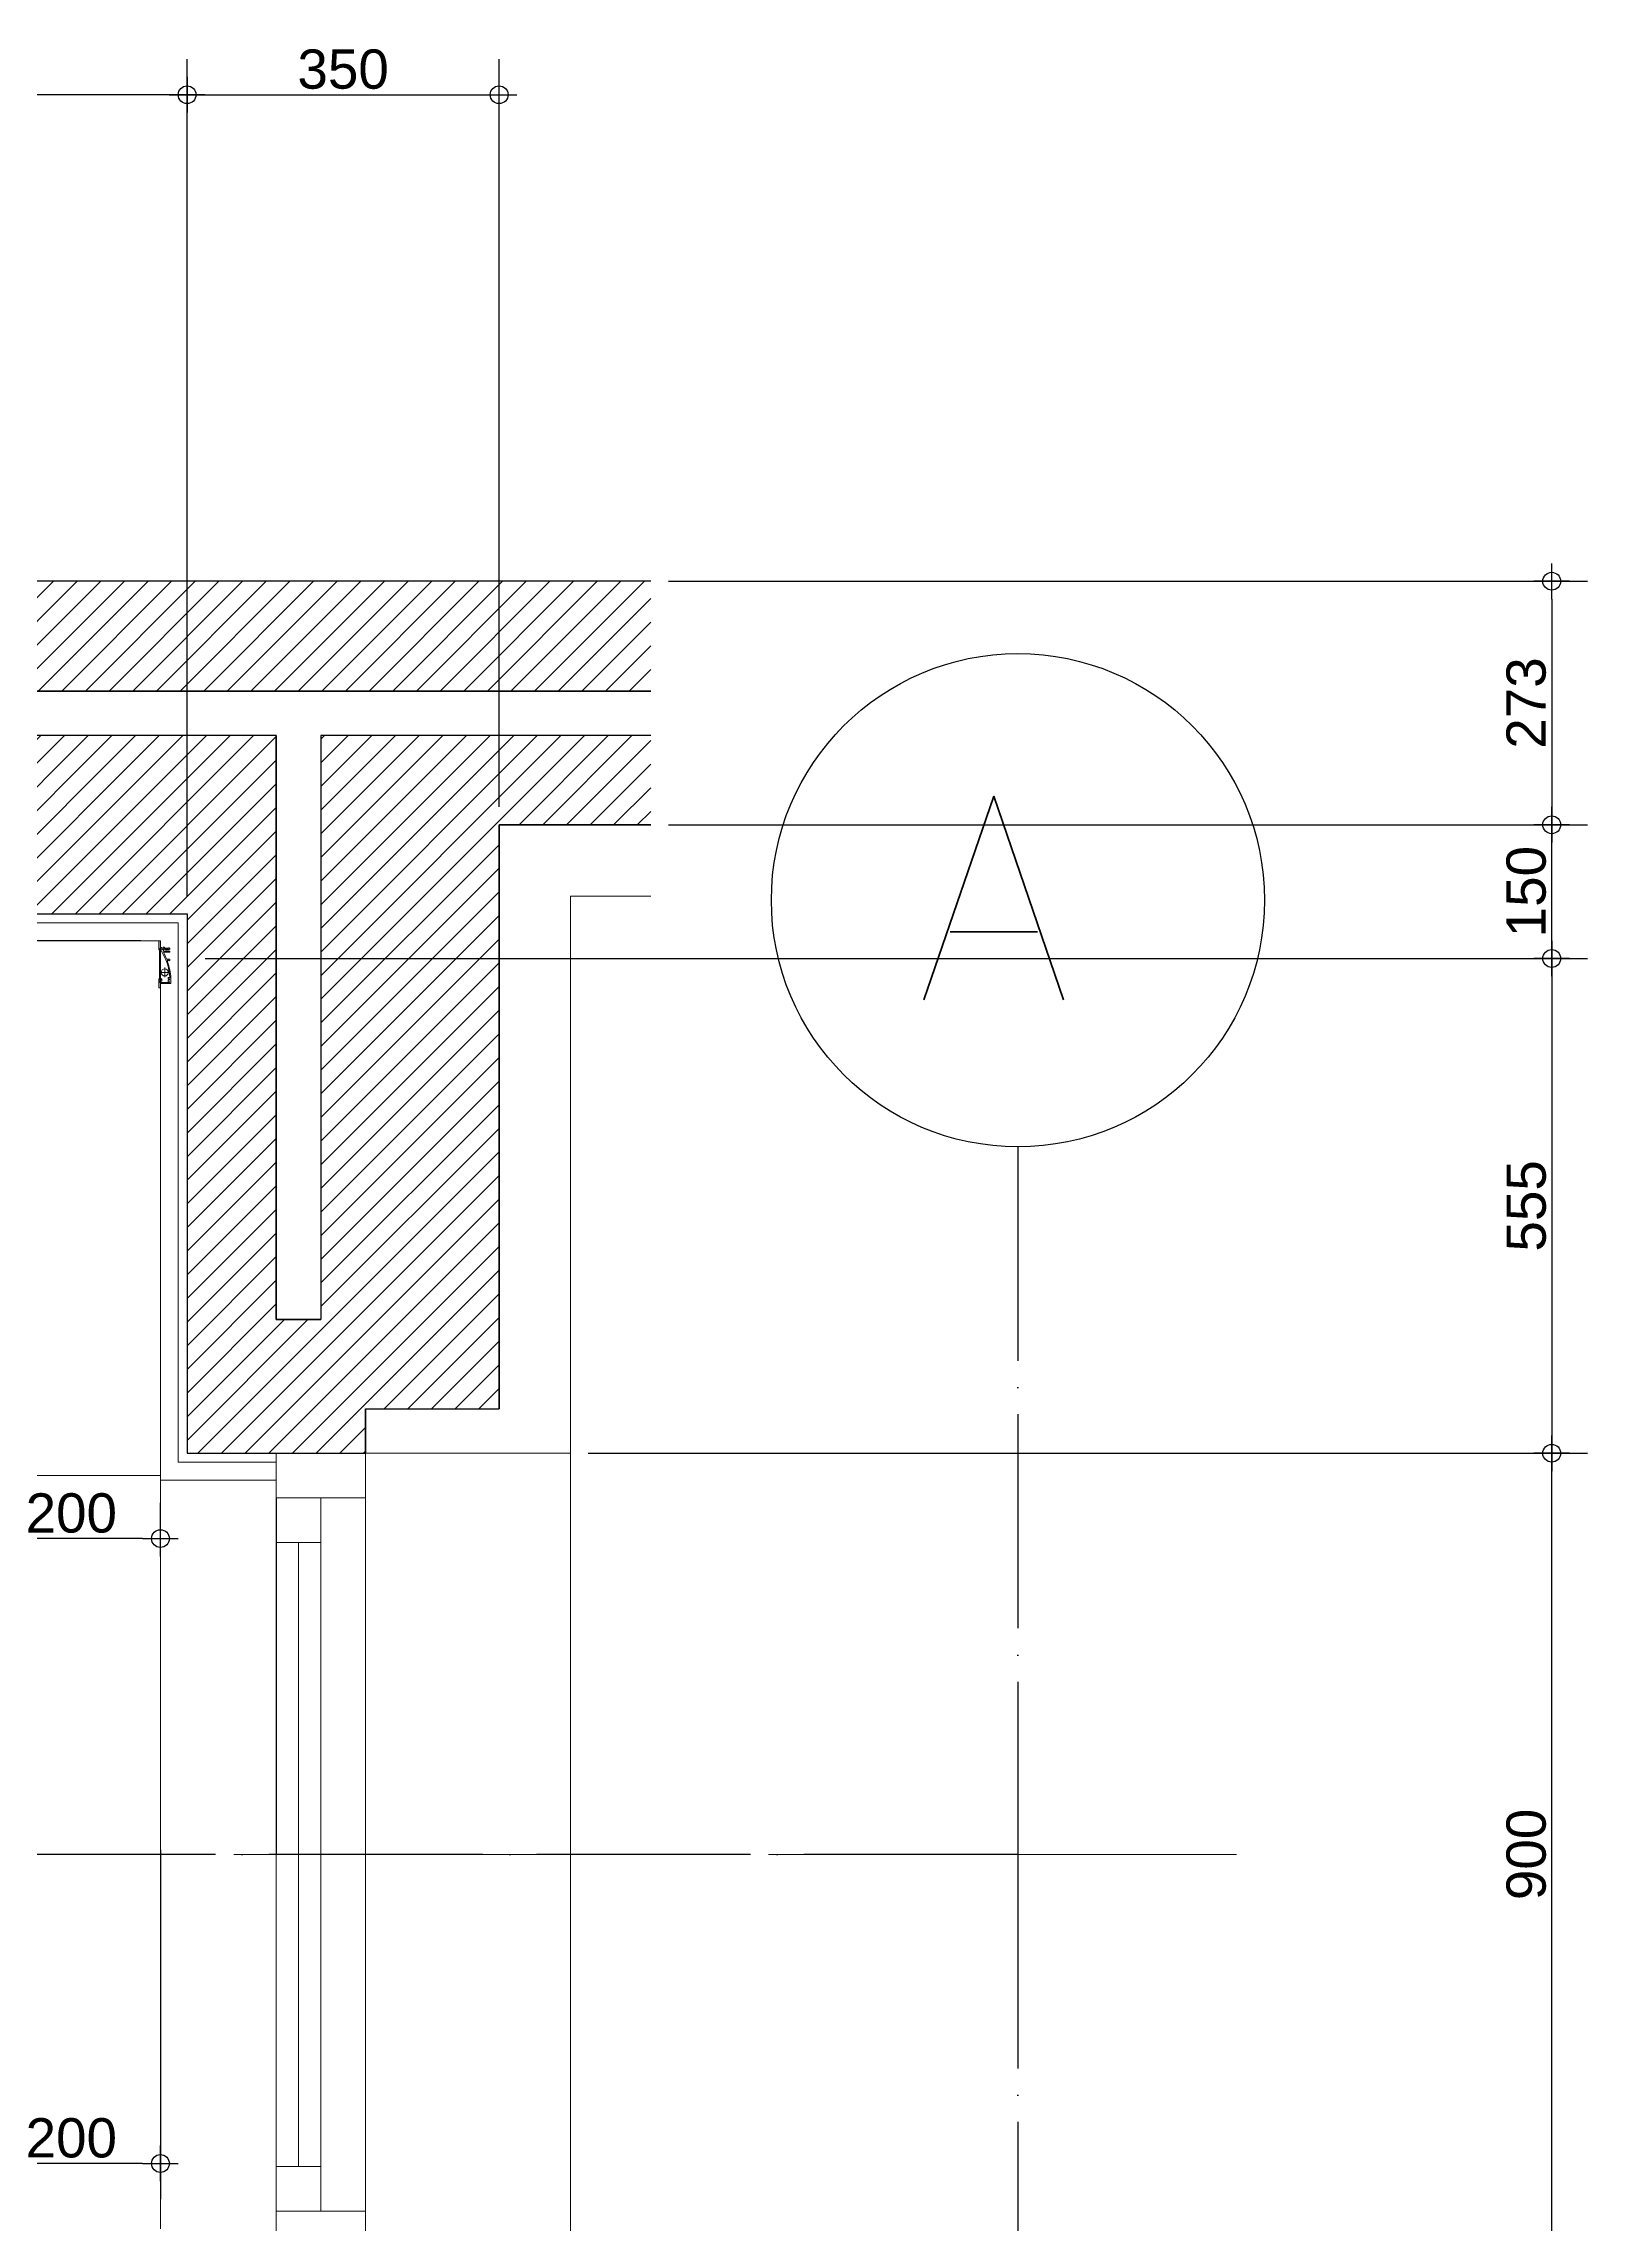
# Model space of a CAD drawing. Header units: inches. Extents: x 258415 to 640093, y 441672 to 945769.
# Drawn here: x 330929 to 332661, y 470244 to 472690 of the extents above; entities that cross this region are included whole.
import ezdxf

# ---------------------------------------------------------------- set-up
doc = ezdxf.new("R2010")
doc.units = ezdxf.units.IN
doc.header["$MEASUREMENT"] = 0
doc.linetypes.add('ACAD_ISO04W100', pattern=[30, 24, -3, 0, -3])
doc.linetypes.add('CENTERX2', pattern=[4, 2.5, -0.5, 0.5, -0.5])
for name, color, linetype in [('A-DIMESNION-1', 7, 'Continuous'), ('CQ centerline', 8, 'Continuous'), ('CQ Grg Gypsum', 41, 'Continuous'), ('CQ Wall plan', 3, 'Continuous'), ('Layer1', 1, 'Continuous'), ('LIGHT', 130, 'Continuous'), ('xref grd floor$2$CQ Wall hatch_CHB', 8, 'Continuous')]:
    doc.layers.add(name, color=color, linetype=linetype)
for name, color, linetype, lineweight in [('A-GLAZ', 134, 'Continuous', 18), ('CQ lighting plan', 7, 'Continuous', 0), ('CQ Marble', 6, 'Continuous', 0), ('CQ plan and elev dimension', 252, 'Continuous', 35), ('xref grd floor$0$A-WALL-TILE', 8, 'Continuous', 9)]:
    doc.layers.add(name, color=color, linetype=linetype, lineweight=lineweight)
doc.styles.get("Standard").update_dxf_attribs({"font": 'arial.ttf'})
doc.styles.add('STYL-CONCEPT', font='romans.shx')
doc.dimstyles.new('CQ Anno', dxfattribs={"dimscale": 40, "dimtxt": 2.2, "dimasz": 0.75, "dimexe": 1, "dimexo": 0.5, "dimgap": 0.5, "dimtad": 1, "dimrnd": 1, "dimdsep": 46, "dimtxsty": 'Standard', "dimblk": 'x-04-bw-gf-dim-50$0$DIM12', "dimcen": 0.0025, "dimdle": 0.5, "dimclrd": 8, "dimclre": 8, "dimclrt": 2, "dimazin": 2, "dimtfac": 1, "dimtix": 1, "dimtmove": 1, "dimatfit": 0, "dimfxl": 50, "dimtolj": 1, "dimtzin": 0, "dimlwd": -1, "dimarcsym": 1})

# ---------------------------------------------------------------- blocks, each defined once
blk = doc.blocks.new('ff-12 wall plan')
at = {"layer": 'xref grd floor$2$CQ Wall hatch_CHB'}
h = blk.add_hatch(dxfattribs=at)
h.set_pattern_fill('ANSI31,_O', color=8, scale=149.9999999999999)
h.set_pattern_definition([(45, (0, 0), (-13.25825214724776, 13.25825214724776), [])])
h.paths.add_polyline_path([(312955.4133405845, 471814.0932736812), (312955.4133405845, 471914.0942156951), (312585.4358877021, 471914.0942156953), (312585.4358877013, 471259.093990747), (312535.4358877023, 471259.0939907471), (312535.435911047, 471914.0942342794), (311605.4358853563, 471914.0942342795), (311605.4358872794, 471964.0942674257), (312955.4133405844, 471964.0942155048), (312955.4133405845, 472087.2704699613), (311505.4358853564, 472087.2704699612), (311505.4358853565, 471914.0937517811), (311355.4358853562, 471914.0937517806), (311355.4358853562, 472087.2704699612), (311255.4358853563, 472087.2704699612), (311255.4358791843, 471914.0942799), (309755.435885912, 471914.0943333614), (309755.435885912, 472087.2704699613), (309655.4358859119, 472087.2704699613), (309655.4358859119, 471914.0943369254), (308955.435885912, 471914.0937512308), (308955.4358859118, 472087.2704699613), (308755.4358859118, 472087.2704699612), (308755.4358858778, 470864.0942289773), (308955.4358859039, 470864.0942289772), (308955.4358859117, 471714.0922848401), (312435.4358877018, 471714.0922832547), (312435.435887702, 471109.0939907472), (312635.4525025151, 471109.0939907471), (312635.4525025152, 471159.0939907472), (312785.435887702, 471159.0939907471), (312785.435887702, 471814.0932736812)])
at = {"layer": 'A-GLAZ'}
for p, q in [((312585.4358858801, 471009.0939906851, -6.68060118483528e-06), (312535.4358858795, 471009.0939907006, -6.680478909656244e-06)), ((312560.4859836269, 471009.0939906934, -4.870855972453522e-06), (312560.4528005882, 470309.093990771, -6.187575819196926e-06)), ((312585.4528005884, 470309.0939907636, -6.187636956786444e-06), (312535.4528005882, 470309.0939907792, -6.187514681607409e-06))]:
    blk.add_line(p, q, dxfattribs=at)
for points, elevation in [([(312635.4525025152, 471109.093990748), (312535.4358876743, 471109.0939907476), (312535.4358876938, 470209.0939907469), (312635.452502535, 470209.0939907476)], -6.680963221490046e-06), ([(312635.4358877178, 471109.093990748), (312535.4358877019, 471109.0939907472), (312535.4358877027, 471059.0939907162), (312635.4358877186, 471059.0939907169)], -6.680708477465074e-06), ([(312585.4859836421, 471059.0939906857), (312535.4691173158, 471059.0939906854), (312535.4358877011, 470259.0939907473), (312585.4527540276, 470259.0939907474)], -6.680825964373489e-06), ([(312635.4525025266, 470209.0939907476), (312535.4358877019, 470209.0939907472), (312535.4358877012, 470259.0939907475), (312635.4525025258, 470259.0939907478)], -6.680948238937472e-06)]:
    blk.add_lwpolyline(points, close=True, dxfattribs=dict(at, elevation=elevation))
at = {"layer": 'CQ centerline', "linetype": 'CENTERX2', "lineweight": 0, "ltscale": 150}
blk.add_line((313612.6502106964, 470659.0939907478, -6.680963221490046e-06), (311880.043754785, 470659.0939907478, -6.680963221490046e-06), dxfattribs=at)
at = {"layer": 'CQ Wall plan'}
for p, q in [((312955.4133405845, 471964.0942155047, -6.806521488500495e-06), (311605.4358853564, 471964.0942674257, -6.677918424487151e-06)), ((312535.4358877021, 471914.0942342795, -6.680207725385344e-06), (311605.4358853563, 471914.0942674257, -6.677933407039704e-06)), ((312535.4358877021, 471914.0942342795, -6.680207725385344e-06), (312535.4358877021, 471259.0939907471, -6.680403996896754e-06)), ((312585.435887702, 471914.0942319778, -6.680330000565064e-06), (312585.4358877021, 471259.0939907471, -6.680526272075784e-06)), ((312955.4133405845, 471914.0942163646, -6.771664568486191e-06), (312585.435887702, 471914.0942319778, -6.680330000565064e-06)), ((312785.4358877019, 471814.0942673878, -6.680849066375681e-06), (312785.4358877021, 471159.0939907471, -6.681045337897012e-06)), ((312955.4133405845, 471814.0942080985, -6.681264746863095e-06), (312785.435887702, 471814.0942227707, -6.68084906638905e-06)), ((312785.4358856977, 471814.0932736813, -6.827500900271915e-06), (312955.4133405845, 471814.0932736815, -6.827916580746465e-06)), ((312435.4358877018, 471714.0942835006, -6.680023105222742e-06), (312435.435887702, 471109.093990747, -6.680204394196349e-06)), ((312535.4358877023, 471259.0939907471, -6.680403996896754e-06), (312585.4358877021, 471259.0939907471, -6.680526272075784e-06)), ((312635.4358877018, 471159.0939907472, -6.680678512359919e-06), (312635.4358877019, 471109.0939907471, -6.680693494912471e-06)), ((312635.4358877018, 471159.0939907472, -6.680678512359919e-06), (312785.435887702, 471159.0939907471, -6.681045337897012e-06)), ((312435.435887702, 471109.0939907472, -6.680204394196349e-06), (312635.4358877019, 471109.0939907471, -6.680693494912471e-06))]:
    blk.add_line(p, q, dxfattribs=at)
at = {"layer": 'CQ Wall plan', "elevation": -6.681258587563839e-06}
for points in [[(312955.4133405845, 472087.2704699612), (311505.4358853564, 472087.2704699612), (311505.4358853565, 471914.0937517811), (311355.4358853562, 471914.0937517806), (311355.4358853562, 472087.2704699612)], [(312955.4133405845, 471914.0942156952), (312585.4358877021, 471914.0942156953), (312585.4358877013, 471259.093990747), (312535.4358877023, 471259.0939907471), (312535.435911047, 471914.0942342794), (311605.4358853563, 471914.0942342795), (311605.4358872794, 471964.0942674257), (312955.4133405845, 471964.0942155048)], [(310120.4359436043, 471714.0922843094), (312435.4358877018, 471714.0922832547), (312435.435887702, 471109.0939907472), (312635.4525025151, 471109.0939907471), (312635.4525025152, 471159.0939907472), (312785.435887702, 471159.0939907471), (312785.435887702, 471814.0932736812), (312955.4133405845, 471814.0932736812)]]:
    blk.add_lwpolyline(points, dxfattribs=at)
at = {"layer": 'xref grd floor$0$A-WALL-TILE'}
for p, q in [((312865.435887702, 471734.0932736813, -6.68106867904385e-06), (312865.4358877023, 469454.0942296784, -6.681751883154096e-06)), ((312865.435887702, 471734.0932736813, -6.68106867904385e-06), (312955.4133405845, 471734.0932736815, -6.712706239491733e-06)), ((312635.4358877018, 471109.0939907471, -6.680693494912471e-06), (312865.4358877021, 471109.0939907471, -6.681255960736013e-06))]:
    blk.add_line(p, q, dxfattribs=at)
blk = doc.blocks.new('ff-12 section line')
at = {"layer": 'Layer1', "linetype": 'ACAD_ISO04W100', "ltscale": 10}
for p, q in [((303553.9087405421, 469676.3150587284, -0.0005141188175031713), (303553.9087405423, 468882.5180740525, -1.089254232534787e-05)), ((303553.9087405422, 468882.5180740571, -1.089254232471101e-05), (298223.1545846518, 468882.5180741245, -1.089254232494024e-05)), ((303553.9087405422, 468882.5180740514, -1.089254232469188e-05), (303553.9087405422, 468088.7210893752, 0.0004923337328531313))]:
    blk.add_line(p, q, dxfattribs=at)
at = {"layer": 'Layer1'}
blk.add_circle((303553.9087405421, 469952.900725484, -0.0005141188175031713), 276.5856667557979, dxfattribs=at)
at = {"layer": 'Layer1', "style": 'STYL-CONCEPT'}
blk.add_text('A', height=228.485546879225, dxfattribs=at).set_placement((303438.7201139615, 469841.2414830879, -0.0005141188175031713))
blk = doc.blocks.new('ff-12 marble')
at = {"layer": 'CQ Marble'}
for p, q in [((312405.4358877016, 471079.0939907472, -6.681258587563839e-06), (312405.4358877019, 470239.0939907472, -6.680718630500284e-06)), ((312535.4358876743, 471099.0939907472, -6.681258587563839e-06), (312535.4358876743, 471079.0939907472, -6.681258587563839e-06))]:
    blk.add_line(p, q, dxfattribs=at)
at = {"layer": 'CQ Marble', "elevation": -6.681258587563839e-06}
for points in [[(312175.4358877018, 471704.0925073653), (312425.4358877018, 471704.0922918743), (312425.4358877016, 471099.0939907472), (312535.4358876743, 471099.0939907472)], [(312180.4358920116, 471684.0925030555), (312405.4358877018, 471684.0923091136), (312405.4358877016, 471079.0939907472), (312535.4358876743, 471079.0939907472)]]:
    blk.add_lwpolyline(points, dxfattribs=at)
blk = doc.blocks.new('atenalux street W1')
at = {"layer": 'LIGHT'}
h = blk.add_hatch(color=256, dxfattribs=at)
h.dxf.hatch_style = 1
edge = h.paths.add_edge_path()
edge.add_line((189311.544361494, -45178.70249296247), (189311.544361494, -45177.78030837011))
edge.add_line((189311.544361494, -45177.78030837011), (189310.5216382604, -45177.76164346467))
edge.add_arc((189310.570096797, -45177.16644036571), 0.5971724698803613, 94.65447739648891, 265.3455226035111, ccw=False)
edge.add_line((189310.5216382604, -45176.57123726674), (189311.544361494, -45176.57123726674))
edge.add_arc((189346.3096220456, -45230.52713333402), 64.18615163446958, 93.40311122150018, 122.79479146538421, ccw=False)
edge.add_line((189342.4994949228, -45166.45416717082), (189342.4994949228, -45168.08423558809))
edge.add_line((189342.4994949228, -45168.08423558809), (189344.0140486006, -45168.08423558809))
edge.add_line((189344.0140486006, -45168.08423558809), (189344.0140486006, -45166.87378189909))
edge.add_line((189344.0140486006, -45166.87378189909), (189345.2498391743, -45166.87378189909))
edge.add_line((189345.2498391743, -45166.87378189909), (189345.2498391743, -45168.08423558809))
edge.add_line((189345.2498391743, -45168.08423558809), (189347.2498391744, -45168.08423558804))
edge.add_line((189347.2498391744, -45168.08423558804), (189347.2498391744, -45166.87378189909))
edge.add_line((189347.2498391744, -45166.87378189909), (189348.1386771973, -45166.87378189909))
edge.add_line((189348.1386771973, -45166.87378189909), (189348.1386771973, -45177.09661979308))
edge.add_arc((189347.2935100805, -45177.09661979308), 0.8451671167567838, -180, 0, ccw=False)
edge.add_line((189346.4483429638, -45177.09661979308), (189346.4483429638, -45175.40640890249))
edge.add_line((189346.4483429638, -45175.40640890249), (189343.8187368719, -45175.40640890249))
edge.add_line((189343.8187368719, -45175.40640890249), (189343.818736872, -45176.57123726674))
edge.add_line((189343.818736872, -45176.57123726674), (189344.8414601055, -45176.57123726674))
edge.add_arc((189344.7972173665, -45177.16644036571), 0.596845163316831, -85.74889826573792, 85.74889826573792, ccw=False)
edge.add_line((189344.8414601055, -45177.76164346467), (189343.8187368719, -45177.76164346467))
edge.add_line((189343.8187368719, -45177.76164346467), (189343.8187368719, -45178.70249296247))
edge.add_line((189343.8187368719, -45178.70249296247), (189354.1815491829, -45178.70249296244))
edge.add_line((189354.1815491829, -45178.70249296244), (189354.1815491829, -45176.8947622962))
edge.add_line((189354.1815491829, -45176.8947622962), (189349.7544378615, -45176.89476229623))
edge.add_arc((189349.8646449506, -45176.2487326448), 0.6553624287413357, 180.7626765499996, 260.31902611595547, ccw=False)
edge.add_line((189349.2093405823, -45176.25745605864), (189349.2093405823, -45165.20249296246))
edge.add_line((189349.2093405823, -45165.20249296246), (189342.9913253668, -45165.20249296246))
edge.add_arc((189348.1008278033, -45237.0413021186), 72.02028544876345, 94.06828525702979, 108.6456811655841)
edge.add_arc((189322.2692895201, -45157.21580451013), 11.92015417419807, 274.75657119411545, 283.6131212538516, ccw=False)
edge.add_arc((189323.2460358859, -45168.43080352077), 0.664205240283495, 103.9858648051, 271.0095475196818, ccw=False)
edge.add_arc((189322.9148293984, -45167.07218293211), 0.7342194272356116, 283.4421902823797, 436.5578097176204)
edge.add_line((189323.0855090958, -45166.35807747196), (189321.8053294926, -45166.35807747196))
edge.add_line((189321.8053294926, -45166.35807747196), (189321.7185538104, -45170.01110056326))
edge.add_arc((189349.0640864349, -45240.60192101306), 75.70232550121848, 111.1754141484294, 117.0489561995768)
edge.add_arc((189314.5290669177, -45172.79738259274), 0.3979560864587856, 182.0035554219123, 285.93566567143563, ccw=False)
edge.add_line((189314.131354118, -45172.81129573949), (189314.131354118, -45166.21567115559))
edge.add_line((189314.131354118, -45166.21567115559), (189312.9221969616, -45166.21567115559))
edge.add_line((189312.9221969616, -45166.21567115559), (189312.9221969617, -45173.39474686085))
edge.add_line((189312.9221969617, -45173.39474686085), (189311.744999906, -45173.39474686082))
edge.add_arc((189311.7645455358, -45172.43558165922), 0.9593643289220275, 176.0124862120145, 268.8326024350229, ccw=False)
edge.add_line((189310.8075036089, -45172.36886834887), (189310.8075036088, -45171.33398759527))
edge.add_line((189310.8075036088, -45171.33398759527), (189311.3075036087, -45171.33398759527))
edge.add_line((189311.3075036087, -45171.33398759527), (189311.3075036087, -45170.83398759528))
edge.add_line((189311.3075036087, -45170.83398759528), (189310.8075036088, -45170.83398759528))
edge.add_line((189310.8075036088, -45170.83398759528), (189310.8075036088, -45170.33398759528))
edge.add_line((189310.8075036088, -45170.33398759528), (189311.3075036087, -45170.33398759528))
edge.add_line((189311.3075036087, -45170.33398759528), (189311.3075036087, -45169.8339875953))
edge.add_line((189311.3075036087, -45169.8339875953), (189310.8075036088, -45169.8339875953))
edge.add_line((189310.8075036088, -45169.8339875953), (189310.8075036088, -45169.3339875953))
edge.add_line((189310.8075036088, -45169.3339875953), (189311.3075036087, -45169.3339875953))
edge.add_line((189311.3075036087, -45169.3339875953), (189311.3075036087, -45168.83398759528))
edge.add_line((189311.3075036087, -45168.83398759528), (189310.8075036088, -45168.83398759528))
edge.add_line((189310.8075036088, -45168.83398759528), (189310.8075036088, -45168.33398759528))
edge.add_line((189310.8075036088, -45168.33398759528), (189311.3075036087, -45168.33398759528))
edge.add_line((189311.3075036087, -45168.33398759528), (189311.3075036087, -45167.83398759528))
edge.add_line((189311.3075036087, -45167.83398759528), (189310.8075036088, -45167.83398759528))
edge.add_line((189310.8075036088, -45167.83398759528), (189310.9442218188, -45166.21567115559))
edge.add_line((189310.9442218188, -45166.21567115559), (189309.7492691518, -45166.21567115559))
edge.add_line((189309.7492691518, -45166.21567115559), (189309.7492691518, -45166.79359193459))
edge.add_arc((189309.7600148737, -45167.40322789511), 0.6097306576607903, 91.00981700818687, 185.0814664245991)
edge.add_arc((189309.7121701708, -45167.45337831057), 0.5595028506178757, 180.3947439302755, 273.8019032641388)
edge.add_line((189309.7492691518, -45168.01164984435), (189309.7492691518, -45172.36886834887))
edge.add_line((189309.7492691518, -45172.36886834887), (189308.6075833197, -45172.36886834887))
edge.add_line((189308.6075833197, -45172.36886834887), (189308.6075833197, -45173.99064125259))
edge.add_line((189308.6075833197, -45173.99064125259), (189310.3813689281, -45173.99064125259))
edge.add_arc((189310.3813689281, -45174.62144593061), 0.6308046780177392, -90, 90, ccw=False)
edge.add_line((189310.3813689281, -45175.25225060863), (189308.8632641281, -45175.25225060863))
edge.add_line((189308.8632641281, -45175.25225060863), (189308.8632641281, -45176.89476229623))
edge.add_line((189308.8632641281, -45176.89476229623), (189301.1815491829, -45176.89476229622))
edge.add_line((189301.1815491829, -45176.89476229622), (189301.181549183, -45178.70249296247))
edge.add_line((189301.181549183, -45178.70249296247), (189311.544361494, -45178.70249296247))
at = {"layer": 'LIGHT', "lineweight": 0}
for p, q in [((189342.1507008898, -45172.09338820106), (189331.4527682346, -45172.09338820106)), ((189336.7727299246, -45166.71541723591), (189336.7727299246, -45177.41334989107))]:
    blk.add_line(p, q, dxfattribs=at)
blk.add_lwpolyline([(189311.544361494, -45178.70249296247), (189311.544361494, -45177.78030837011), (189310.5216382604, -45177.76164346467, -0.9218936095416584), (189310.5216382604, -45176.57123726674), (189311.544361494, -45176.57123726674, -0.1289531336027979), (189342.4994949228, -45166.45416717082), (189342.4994949228, -45168.08423558809), (189344.0140486006, -45168.08423558809), (189344.0140486006, -45166.87378189909), (189345.2498391743, -45166.87378189909), (189345.2498391743, -45168.08423558809), (189347.2498391744, -45168.08423558804), (189347.2498391744, -45166.87378189909), (189348.1386771973, -45166.87378189909), (189348.1386771973, -45177.09661979308, -1), (189346.4483429638, -45177.09661979308), (189346.4483429638, -45175.40640890249), (189343.8187368719, -45175.40640890249), (189343.818736872, -45176.57123726674), (189344.8414601055, -45176.57123726674, -0.9284266584803949), (189344.8414601055, -45177.76164346467), (189343.8187368719, -45177.76164346467), (189343.8187368719, -45178.70249296247), (189354.1815491829, -45178.70249296244), (189354.1815491829, -45176.8947622962), (189349.7544378615, -45176.89476229623, -0.3617795423175579), (189349.2093405823, -45176.25745605864), (189349.2093405823, -45165.20249296246), (189342.9913253668, -45165.20249296246, 0.0636918047558478), (189325.0748729697, -45168.80108728805, -0.0386632376615566), (189323.257738529, -45169.09490565852, -0.8927197955759222), (189323.0855090958, -45167.78628839226, 0.7891547695146983), (189323.0855090958, -45166.35807747196), (189321.8053294926, -45166.35807747196), (189321.7185538104, -45170.01110056326, 0.0256337742430223), (189314.6383288787, -45173.18004546086, -0.4873659497000562), (189314.131354118, -45172.81129573949), (189314.131354118, -45166.21567115559), (189312.9221969616, -45166.21567115559), (189312.9221969617, -45173.39474686085), (189311.744999906, -45173.39474686082, -0.4287044488086413), (189310.8075036089, -45172.36886834887), (189310.8075036088, -45171.33398759527), (189311.3075036087, -45171.33398759527), (189311.3075036087, -45170.83398759528), (189310.8075036088, -45170.83398759528), (189310.8075036088, -45170.33398759528), (189311.3075036087, -45170.33398759528), (189311.3075036087, -45169.8339875953), (189310.8075036088, -45169.8339875953), (189310.8075036088, -45169.3339875953), (189311.3075036087, -45169.3339875953), (189311.3075036087, -45168.83398759528), (189310.8075036088, -45168.83398759528), (189310.8075036088, -45168.33398759528), (189311.3075036087, -45168.33398759528), (189311.3075036087, -45167.83398759528), (189310.8075036088, -45167.83398759528), (189310.9442218188, -45166.21567115559), (189309.7492691518, -45166.21567115559), (189309.7492691518, -45166.79359193459, 0.4351841613803261), (189309.1526805989, -45167.45723302045, 0.4317400117479343), (189309.7492691518, -45168.01164984435), (189309.7492691518, -45172.36886834887), (189308.6075833197, -45172.36886834887), (189308.6075833197, -45173.99064125259), (189310.3813689281, -45173.99064125259, -0.9999999999999998), (189310.3813689281, -45175.25225060863), (189308.8632641281, -45175.25225060863), (189308.8632641281, -45176.89476229623), (189301.1815491829, -45176.89476229622), (189301.181549183, -45178.70249296247), (189311.544361494, -45178.70249296247)], format="xyb", dxfattribs=at)
blk.add_lwpolyline([(189310.7577878961, -45176.7779338134), (189344.6053104699, -45176.7779338134), (189344.6053104699, -45177.76164346467), (189310.7577878961, -45177.76164346467)], close=True, dxfattribs=at)
blk.add_circle((189336.7727299246, -45172.06438356351), 4, dxfattribs=at)
blk = doc.blocks.new('x-04-bw-gf-dim-50$0$DIM12')
at = {"color": 8}
blk.add_line((-0.9999999999999998, 0), (0.9999999999999999, -4.440892098500626e-16), dxfattribs=at)
blk.add_line((0, -1), (0, 0.9999999999999996))
blk.add_circle((0, -2.220446049250313e-16), 0.5)
blk = doc.blocks.new('*D346')
at = {"layer": 'A-DIMESNION-1', "color": 8, "lineweight": -2, "ltscale": 0.05, "transparency": 16777216}
for p, q in [((328774.8430662283, 471734.0920808422), (328774.8430662283, 472672.9997965329)), ((331089.8430103257, 471734.0920797876), (331089.8430103257, 472672.9997965329))]:
    blk.add_line(p, q, dxfattribs=at)
at = {"layer": 'A-DIMESNION-1', "color": 8, "ltscale": 0.05, "transparency": 16777216}
blk.add_line((331069.8430103257, 472632.9997965329), (328794.8430662283, 472632.9997965329), dxfattribs=at)
at = {"layer": 'Defpoints', "color": 0, "linetype": 'Continuous', "ltscale": 0.05, "transparency": 16777216}
for p in [(328774.8430662283, 472632.9997965329), (328774.8430662283, 471714.0920808422, -6.680982595342309e-06), (331089.8430103257, 471714.0920797876, -6.680982595342309e-06)]:
    blk.add_point(p, dxfattribs=at)
at = {"layer": 'A-DIMESNION-1', "color": 8, "linetype": 'Continuous', "ltscale": 0.05, "transparency": 16777216, "xscale": 20, "yscale": 20, "zscale": 20, "rotation": 180}
blk.add_blockref('x-04-bw-gf-dim-50$0$DIM12', (328774.8430662283, 472632.9997965329), dxfattribs=at)
at = {"layer": 'A-DIMESNION-1', "color": 8, "linetype": 'Continuous', "ltscale": 0.05, "transparency": 16777216, "xscale": 20, "yscale": 20, "zscale": 20}
blk.add_blockref('x-04-bw-gf-dim-50$0$DIM12', (331089.8430103257, 472632.9997965329), dxfattribs=at)
at = {"layer": 'A-DIMESNION-1', "color": 2, "linetype": 'Continuous', "ltscale": 0.05, "transparency": 16777216, "insert": (329932.343038277, 472661.4800148139), "char_height": 44, "attachment_point": 5}
blk.add_mtext('\\A1;2315', dxfattribs=at)
blk = doc.blocks.new('*D348')
at = {"layer": 'A-DIMESNION-1', "color": 8, "lineweight": -2, "ltscale": 0.05, "transparency": 16777216}
for p, q in [((331089.8430103257, 471734.0920797876), (331089.8430103257, 472672.9997965329)), ((331439.8430083217, 471834.0930702141), (331439.8430083217, 472672.9997965329))]:
    blk.add_line(p, q, dxfattribs=at)
at = {"layer": 'A-DIMESNION-1', "color": 8, "ltscale": 0.05, "transparency": 16777216}
blk.add_line((331109.8430103257, 472632.9997965329), (331419.8430083217, 472632.9997965329), dxfattribs=at)
at = {"layer": 'Defpoints', "color": 0, "linetype": 'Continuous', "ltscale": 0.05, "transparency": 16777216}
for p in [(331439.8430083217, 472632.9997965329), (331439.8430083217, 471814.0930702141, -6.827224908050386e-06), (331089.8430103257, 471714.0920797876, -6.680982595342309e-06)]:
    blk.add_point(p, dxfattribs=at)
at = {"layer": 'A-DIMESNION-1', "color": 8, "linetype": 'Continuous', "ltscale": 0.05, "transparency": 16777216, "xscale": 20, "yscale": 20, "zscale": 20, "rotation": 180}
blk.add_blockref('x-04-bw-gf-dim-50$0$DIM12', (331089.8430103257, 472632.9997965329), dxfattribs=at)
at = {"layer": 'A-DIMESNION-1', "color": 8, "linetype": 'Continuous', "ltscale": 0.05, "transparency": 16777216, "xscale": 20, "yscale": 20, "zscale": 20}
blk.add_blockref('x-04-bw-gf-dim-50$0$DIM12', (331439.8430083217, 472632.9997965329), dxfattribs=at)
at = {"layer": 'A-DIMESNION-1', "color": 2, "linetype": 'Continuous', "ltscale": 0.05, "transparency": 16777216, "insert": (331264.8430093237, 472661.4800148139), "char_height": 44, "attachment_point": 5}
blk.add_mtext('\\A1;350', dxfattribs=at)
blk = doc.blocks.new('*D349')
at = {"layer": 'A-DIMESNION-1', "color": 8, "lineweight": -2, "ltscale": 0.05, "transparency": 16777216}
for p, q in [((331629.8204632086, 472087.2702664943), (332660.5893911466, 472087.2702664943)), ((331629.8204396283, 471814.0940046316), (332660.5893911466, 471814.0940046316))]:
    blk.add_line(p, q, dxfattribs=at)
at = {"layer": 'A-DIMESNION-1', "color": 8, "ltscale": 0.05, "transparency": 16777216}
blk.add_line((332620.5893911466, 472067.2702664943), (332620.5893911466, 471834.0940046316), dxfattribs=at)
at = {"layer": 'Defpoints', "color": 0, "linetype": 'Continuous', "ltscale": 0.05, "transparency": 16777216}
for p in [(331609.8204632086, 472087.2702664943, -6.680982595342309e-06), (331609.8204396283, 471814.0940046316, -6.680988754583899e-06), (332620.5893911466, 471814.0940046316)]:
    blk.add_point(p, dxfattribs=at)
at = {"layer": 'A-DIMESNION-1', "color": 8, "linetype": 'Continuous', "ltscale": 0.05, "transparency": 16777216, "xscale": 20, "yscale": 20, "zscale": 20}
for p, rotation in [((332620.5893911466, 472087.2702664943), 90), ((332620.5893911466, 471814.0940046316), 270)]:
    blk.add_blockref('x-04-bw-gf-dim-50$0$DIM12', p, dxfattribs=dict(at, rotation=rotation))
at = {"layer": 'A-DIMESNION-1', "color": 2, "linetype": 'Continuous', "ltscale": 0.05, "transparency": 16777216, "insert": (332592.1091728656, 471950.6821355628), "char_height": 44, "attachment_point": 5, "rotation": 90}
blk.add_mtext('\\A1;273', dxfattribs=at)
blk = doc.blocks.new('*D350')
at = {"layer": 'A-DIMESNION-1', "color": 8, "lineweight": -2, "ltscale": 0.05, "transparency": 16777216}
for p, q in [((331629.8204396283, 471814.0940046316), (332660.5893911466, 471814.0940046316)), ((331109.9141213874, 471664.092283255), (332660.5893911466, 471664.092283255))]:
    blk.add_line(p, q, dxfattribs=at)
at = {"layer": 'A-DIMESNION-1', "color": 8, "ltscale": 0.05, "transparency": 16777216}
blk.add_line((332620.5893911466, 471684.092283255), (332620.5893911466, 471794.0940046316), dxfattribs=at)
at = {"layer": 'Defpoints', "color": 0, "linetype": 'Continuous', "ltscale": 0.05, "transparency": 16777216}
for p in [(331609.8204396283, 471814.0940046316, -6.680988754583899e-06), (332620.5893911466, 471814.0940046316), (331089.9141213874, 471664.092283255, -6.681258587563839e-06)]:
    blk.add_point(p, dxfattribs=at)
at = {"layer": 'A-DIMESNION-1', "color": 8, "linetype": 'Continuous', "ltscale": 0.05, "transparency": 16777216, "xscale": 20, "yscale": 20, "zscale": 20}
for p, rotation in [((332620.5893911466, 471814.0940046316), 90), ((332620.5893911466, 471664.092283255), 270)]:
    blk.add_blockref('x-04-bw-gf-dim-50$0$DIM12', p, dxfattribs=dict(at, rotation=rotation))
at = {"layer": 'A-DIMESNION-1', "color": 2, "linetype": 'Continuous', "ltscale": 0.05, "transparency": 16777216, "insert": (332592.1241796869, 471739.0931439431), "char_height": 44, "attachment_point": 5, "rotation": 90}
blk.add_mtext('\\A1;150', dxfattribs=at)
blk = doc.blocks.new('*D351')
at = {"layer": 'A-DIMESNION-1', "color": 8, "lineweight": -2, "ltscale": 0.05, "transparency": 16777216}
for p, q in [((331109.9141213874, 471664.092283255), (332660.5893911466, 471664.092283255)), ((331539.8430103262, 471109.0937872802), (332660.5893911466, 471109.0937872802))]:
    blk.add_line(p, q, dxfattribs=at)
at = {"layer": 'A-DIMESNION-1', "color": 8, "ltscale": 0.05, "transparency": 16777216}
blk.add_line((332620.5893911466, 471644.092283255), (332620.5893911466, 471129.0937872802), dxfattribs=at)
at = {"layer": 'Defpoints', "color": 0, "linetype": 'Continuous', "ltscale": 0.05, "transparency": 16777216}
for p in [(331089.9141213874, 471664.092283255, -6.681258587563839e-06), (331519.8430103262, 471109.0937872802, -6.680979968514444e-06), (332620.5893911466, 471109.0937872802)]:
    blk.add_point(p, dxfattribs=at)
at = {"layer": 'A-DIMESNION-1', "color": 8, "linetype": 'Continuous', "ltscale": 0.05, "transparency": 16777216, "xscale": 20, "yscale": 20, "zscale": 20}
for p, rotation in [((332620.5893911466, 471664.092283255), 90), ((332620.5893911466, 471109.0937872802), 270)]:
    blk.add_blockref('x-04-bw-gf-dim-50$0$DIM12', p, dxfattribs=dict(at, rotation=rotation))
at = {"layer": 'A-DIMESNION-1', "color": 2, "linetype": 'Continuous', "ltscale": 0.05, "transparency": 16777216, "insert": (332592.2142206146, 471386.5930352674), "char_height": 44, "attachment_point": 5, "rotation": 90}
blk.add_mtext('\\A1;555', dxfattribs=at)
blk = doc.blocks.new('*D353')
at = {"layer": 'A-DIMESNION-1', "color": 8, "lineweight": -2, "ltscale": 0.05, "transparency": 16777216}
for p, q in [((331539.8430103262, 471109.0937872802), (332660.5893911466, 471109.0937872802)), ((331539.8430103263, 470209.0937872803), (332660.5893911466, 470209.0937872803))]:
    blk.add_line(p, q, dxfattribs=at)
at = {"layer": 'A-DIMESNION-1', "color": 8, "ltscale": 0.05, "transparency": 16777216}
blk.add_line((332620.5893911466, 470229.0937872803), (332620.5893911466, 471089.0937872802), dxfattribs=at)
at = {"layer": 'Defpoints', "color": 0, "linetype": 'Continuous', "ltscale": 0.05, "transparency": 16777216}
for p in [(331519.8430103262, 471109.0937872802, -6.680979968514444e-06), (332620.5893911466, 471109.0937872802), (331519.8430103263, 470209.0937872803, -6.681249654460426e-06)]:
    blk.add_point(p, dxfattribs=at)
at = {"layer": 'A-DIMESNION-1', "color": 8, "linetype": 'Continuous', "ltscale": 0.05, "transparency": 16777216, "xscale": 20, "yscale": 20, "zscale": 20}
for p, rotation in [((332620.5893911466, 471109.0937872802), 90), ((332620.5893911466, 470209.0937872803), 270)]:
    blk.add_blockref('x-04-bw-gf-dim-50$0$DIM12', p, dxfattribs=dict(at, rotation=rotation))
at = {"layer": 'A-DIMESNION-1', "color": 2, "linetype": 'Continuous', "ltscale": 0.05, "transparency": 16777216, "insert": (332592.1241796869, 470659.09378728), "char_height": 44, "attachment_point": 5, "rotation": 90}
blk.add_mtext('\\A1;900', dxfattribs=at)
blk = doc.blocks.new('*D358')
at = {"layer": 'A-DIMESNION-1', "color": 8, "lineweight": -2, "ltscale": 0.05, "transparency": 16777216}
for p, q in [((331038.1063907212, 471684.077918904), (330003.9331720707, 471684.077918904)), ((330839.9141213872, 470884.0942835016), (330003.9331720707, 470884.0942835016))]:
    blk.add_line(p, q, dxfattribs=at)
at = {"layer": 'A-DIMESNION-1', "color": 8, "ltscale": 0.05, "transparency": 16777216}
blk.add_line((330043.9331720707, 470904.0942835016), (330043.9331720707, 471664.077918904), dxfattribs=at)
at = {"layer": 'Defpoints', "color": 0, "linetype": 'Continuous', "ltscale": 0.05, "transparency": 16777216}
for p in [(330043.9331720707, 471684.077918904), (331058.1063907212, 471684.077918904, -6.690940967181277e-06), (330859.9141213872, 470884.0942835016, -6.681258582830196e-06)]:
    blk.add_point(p, dxfattribs=at)
at = {"layer": 'A-DIMESNION-1', "color": 8, "linetype": 'Continuous', "ltscale": 0.05, "transparency": 16777216, "xscale": 20, "yscale": 20, "zscale": 20}
for p, rotation in [((330043.9331720707, 471684.077918904), 90), ((330043.9331720707, 470884.0942835016), 270)]:
    blk.add_blockref('x-04-bw-gf-dim-50$0$DIM12', p, dxfattribs=dict(at, rotation=rotation))
at = {"layer": 'A-DIMESNION-1', "color": 2, "linetype": 'Continuous', "ltscale": 0.05, "transparency": 16777216, "insert": (330015.467960611, 471284.0861012026), "char_height": 44, "attachment_point": 5, "rotation": 90}
blk.add_mtext('\\A1;800', dxfattribs=at)
blk = doc.blocks.new('*D322')
at = {"layer": 'A-DIMESNION-1', "color": 8, "lineweight": -2, "ltscale": 0.05, "transparency": 16777216}
for p, q in [((330859.9141213871, 470904.0942835013), (330859.9141213871, 471053.3758115025)), ((331059.9141213871, 471013.3758115025), (331059.9141213871, 471053.3758115025))]:
    blk.add_line(p, q, dxfattribs=at)
at = {"layer": 'A-DIMESNION-1', "color": 8, "ltscale": 0.05, "transparency": 16777216}
blk.add_line((331039.9141213871, 471013.3758115025), (330879.9141213871, 471013.3758115025), dxfattribs=at)
at = {"layer": 'Defpoints', "color": 0, "linetype": 'Continuous', "ltscale": 0.05, "transparency": 16777216}
for p in [(330859.9141213871, 471013.3758115025), (331059.9141213871, 470993.3758115025), (330859.9141213871, 470884.0942835013, -6.681258582830196e-06)]:
    blk.add_point(p, dxfattribs=at)
at = {"layer": 'A-DIMESNION-1', "color": 8, "linetype": 'Continuous', "ltscale": 0.05, "transparency": 16777216, "xscale": 20, "yscale": 20, "zscale": 20, "rotation": 180}
blk.add_blockref('x-04-bw-gf-dim-50$0$DIM12', (330859.9141213871, 471013.3758115025), dxfattribs=at)
at = {"layer": 'A-DIMESNION-1', "color": 8, "linetype": 'Continuous', "ltscale": 0.05, "transparency": 16777216, "xscale": 20, "yscale": 20, "zscale": 20}
blk.add_blockref('x-04-bw-gf-dim-50$0$DIM12', (331059.9141213871, 471013.3758115025), dxfattribs=at)
at = {"layer": 'A-DIMESNION-1', "color": 2, "linetype": 'Continuous', "ltscale": 0.05, "transparency": 16777216, "insert": (330959.9141213871, 471041.8410229622), "char_height": 44, "attachment_point": 5}
blk.add_mtext('\\A1;200', dxfattribs=at)
blk = doc.blocks.new('*D363')
at = {"layer": 'A-DIMESNION-1', "color": 8, "lineweight": -2, "ltscale": 0.05, "transparency": 16777216}
for p, q in [((330859.9141213871, 470864.0942835013), (330859.9141213871, 470272.4194886771)), ((331059.9141213871, 470664.0942835013), (331059.9141213871, 470272.4194886771))]:
    blk.add_line(p, q, dxfattribs=at)
at = {"layer": 'A-DIMESNION-1', "color": 8, "ltscale": 0.05, "transparency": 16777216}
blk.add_line((331039.9141213871, 470312.4194886771), (330879.9141213871, 470312.4194886771), dxfattribs=at)
at = {"layer": 'Defpoints', "color": 0, "linetype": 'Continuous', "ltscale": 0.05, "transparency": 16777216}
for p in [(330859.9141213871, 470884.0942835013, -6.681258587563839e-06), (331059.9141213871, 470684.0942835013, -6.681258587563839e-06), (330859.9141213871, 470312.4194886771)]:
    blk.add_point(p, dxfattribs=at)
at = {"layer": 'A-DIMESNION-1', "color": 8, "linetype": 'Continuous', "ltscale": 0.05, "transparency": 16777216, "xscale": 20, "yscale": 20, "zscale": 20, "rotation": 180}
blk.add_blockref('x-04-bw-gf-dim-50$0$DIM12', (330859.9141213871, 470312.4194886771), dxfattribs=at)
at = {"layer": 'A-DIMESNION-1', "color": 8, "linetype": 'Continuous', "ltscale": 0.05, "transparency": 16777216, "xscale": 20, "yscale": 20, "zscale": 20}
blk.add_blockref('x-04-bw-gf-dim-50$0$DIM12', (331059.9141213871, 470312.4194886771), dxfattribs=at)
at = {"layer": 'A-DIMESNION-1', "color": 2, "linetype": 'Continuous', "ltscale": 0.05, "transparency": 16777216, "insert": (330959.9141213871, 470340.8847001368), "char_height": 44, "attachment_point": 5}
blk.add_mtext('\\A1;200', dxfattribs=at)

msp = doc.modelspace()

# ---------------------------------------------------------------- linework, layer by layer
at = {"layer": 'CQ Marble'}
msp.add_line((328804.91404002, 471084.0942835014, -6.681258587563839e-06), (331059.9141213871, 471084.0942835024, -6.681261801782164e-06), dxfattribs=at)

# ---------------------------------------------------------------- block references
at = {"layer": 'CQ Grg Gypsum'}
msp.add_blockref('ff-12 marble', (18654.47823368548, 0), dxfattribs=at)
at = {"layer": 'CQ lighting plan', "color": 6, "rotation": 270.0000000000001}
msp.add_blockref('atenalux street W1', (376236.8088836834, 660985.2594680868, -6.022677812321408e-06), dxfattribs=at)
at = {"layer": 'CQ plan and elev dimension'}
msp.add_blockref('ff-12 section line', (28467.89771461493, 1776.575916690694, 4.211579103220965e-06), dxfattribs=at)
at = {"layer": 'CQ Wall plan'}
msp.add_blockref('ff-12 wall plan', (18654.47823368548, 0), dxfattribs=at)

# ---------------------------------------------------------------- dimensions: what is measured, and where the dimension line sits
at = {"layer": 'A-DIMESNION-1', "color": 64, "linetype": 'Continuous', "ltscale": 0.05}
for base, p1, p2, picture, middle in [((328774.8430662283, 472632.9997965329), (331089.8430103257, 471714.0920797876, -6.680982595342309e-06), (328774.8430662283, 471714.0920808422, -6.680982595342309e-06), '*D346', (329932.343038277, 472661.4800148139)), ((330859.9141213871, 471013.3758115025), (331059.9141213871, 470993.3758115025), (330859.9141213871, 470884.0942835013, -6.681258582830196e-06), '*D322', (330959.9141213871, 471041.8410229622)), ((330859.9141213871, 470312.4194886771), (331059.9141213871, 470684.0942835013, -6.681258587563839e-06), (330859.9141213871, 470884.0942835013, -6.681258587563839e-06), '*D363', (330959.9141213871, 470340.8847001368))]:
    dim = msp.add_linear_dim(base=base, p1=p1, p2=p2, dimstyle='CQ Anno', override={"dimscale": 0, "dimasz": 1, "dimexe": 2, "dimexo": 1, "dimgap": 0.3, "dimcen": 0.005}, dxfattribs=at)
    dim.commit()
    dim.dimension.update_dxf_attribs({"geometry": picture, "text_midpoint": middle})
for base, p1, p2, angle, picture, middle in [((331439.8430083217, 472632.9997965329), (331089.8430103257, 471714.0920797876, -6.680982595342309e-06), (331439.8430083217, 471814.0930702141, -6.827224908050386e-06), 180, '*D348', (331264.8430093237, 472661.4800148139)), ((332620.5893911466, 471814.0940046316), (331609.8204632085, 472087.2702664941, -6.680982595342309e-06), (331609.8204396282, 471814.0940046313, -6.680988754583899e-06), 90, '*D349', (332592.1091728656, 471950.6821355628)), ((332620.5893911466, 471814.0940046316), (331089.9141213872, 471664.0922832547, -6.681258587563839e-06), (331609.8204396282, 471814.0940046313, -6.680988754583899e-06), 270, '*D350', (332592.1241796869, 471739.0931439431)), ((330043.9331720707, 471684.077918904), (330859.9141213871, 470884.0942835013, -6.681258582830196e-06), (331058.106390721, 471684.0779189037, -6.690940967181277e-06), 270, '*D358', (330015.467960611, 471284.0861012026)), ((332620.5893911466, 471109.0937872802), (331089.9141213872, 471664.0922832547, -6.681258587563839e-06), (331519.8430103261, 471109.09378728, -6.680979968514444e-06), 90, '*D351', (332592.2142206146, 471386.5930352674)), ((332620.5893911466, 471109.0937872802), (331519.8430103262, 470209.09378728, -6.681249654460426e-06), (331519.8430103261, 471109.09378728, -6.680979968514444e-06), 270, '*D353', (332592.1241796869, 470659.09378728))]:
    dim = msp.add_linear_dim(base=base, p1=p1, p2=p2, angle=angle, dimstyle='CQ Anno', override={"dimscale": 0, "dimasz": 1, "dimexe": 2, "dimexo": 1, "dimgap": 0.3, "dimcen": 0.005}, dxfattribs=at)
    dim.commit()
    dim.dimension.update_dxf_attribs({"geometry": picture, "text_midpoint": middle})

doc.saveas('drawing.dxf')
